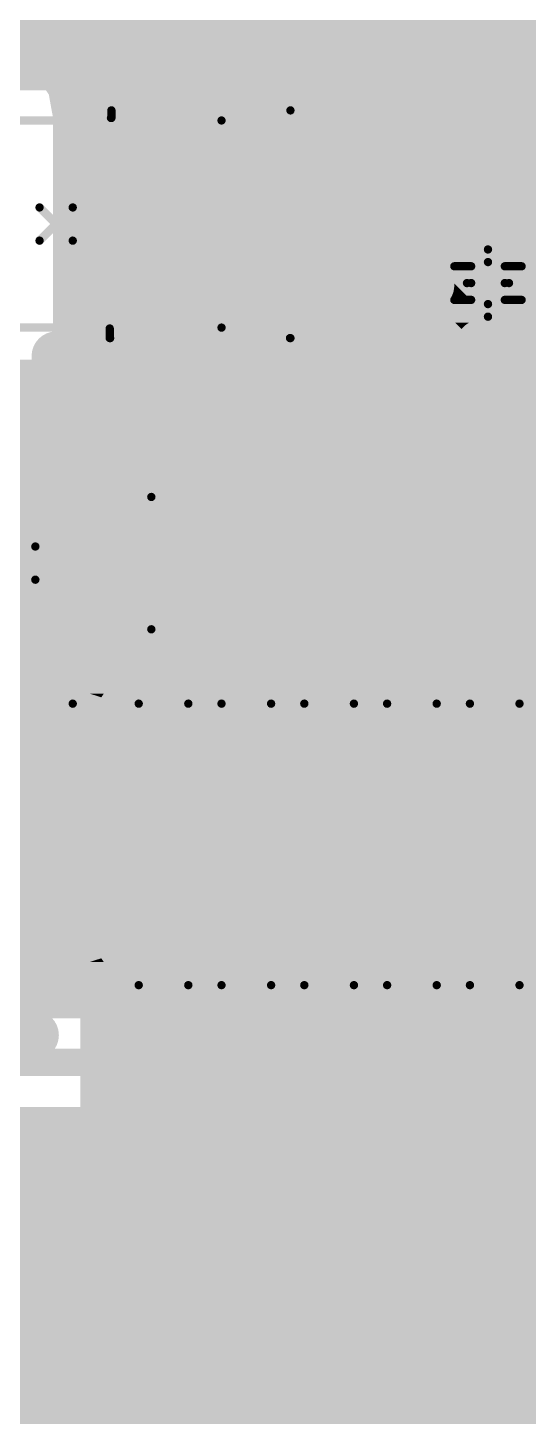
# Model space of a CAD drawing. Header units: millimetres. Extents: x -0.19 to 3.91, y -0.06 to 2.26.
# Drawn here: x 1.2325 to 1.3516, y 0.4283 to 0.7588 of the extents above; entities that cross this region are included whole.
import ezdxf

# ---------------------------------------------------------------- set-up
doc = ezdxf.new("R2010")
doc.units = ezdxf.units.MM
doc.layers.get('0').update_dxf_attribs({"linetype": 'CONTINUOUS', "lineweight": 0})
for name, color, linetype, lineweight in [('PCB_KUR_GBL', 10, 'CONTINUOUS', 0), ('PCB_KUR_GBO', 96, 'CONTINUOUS', 0), ('PCB_KUR_GBP', 170, 'CONTINUOUS', 0), ('PCB_KUR_GBS', 176, 'CONTINUOUS', 0), ('PCB_KUR_GD1', 40, 'CONTINUOUS', 0), ('PCB_KUR_GG1', 56, 'CONTINUOUS', 0), ('PCB_KUR_GM15', 210, 'CONTINUOUS', 0), ('PCB_KUR_GM2', 216, 'CONTINUOUS', 0), ('PCB_KUR_GPB', 9, 'CONTINUOUS', 0), ('PCB_KUR_GPT', 8, 'CONTINUOUS', 0), ('PCB_KUR_GTL', 30, 'CONTINUOUS', 0), ('PCB_KUR_GTO', 163, 'CONTINUOUS', 0), ('PCB_KUR_GTP', 254, 'CONTINUOUS', 0), ('PCB_KUR_GTS', 254, 'CONTINUOUS', 0), ('PCB_KUR_TXT', 254, 'CONTINUOUS', 0)]:
    doc.layers.add(name, color=color, linetype=linetype, lineweight=lineweight)

# ---------------------------------------------------------------- blocks, each defined once
blk = doc.blocks.new('CUSTOM_4')
for points in [[(-0.0187, -0.01685), (-0.0187, 0.01685), (0.0187, -0.01685), (0.0187, 0.01685)], [(-0.01865, 0.01685), (-0.0186, 0.01721), (0.01865, 0.01685), (0.01852, 0.01721)], [(-0.0186, 0.01721), (-0.01813, 0.01797), (0.01852, 0.01721), (0.01823, 0.01797)], [(-0.01813, 0.01797), (-0.01797, 0.01823), (0.01823, 0.01797), (0.01782, 0.01823)], [(-0.01797, 0.01823), (-0.01697, 0.0186), (0.01782, 0.01823), (0.01721, 0.0186)], [(-0.01697, 0.0186), (-0.01685, 0.01865), (0.01721, 0.0186), (0.01685, 0.01865)], [(-0.01685, 0.01865), (-0.01685, 0.0187), (0.01685, 0.01865), (0.01685, 0.0187)], [(-0.01852, -0.01721), (-0.01865, -0.01685), (0.0186, -0.01721), (0.01865, -0.01685)], [(-0.01823, -0.01797), (-0.01852, -0.01721), (0.01813, -0.01797), (0.0186, -0.01721)], [(-0.01782, -0.01823), (-0.01823, -0.01797), (0.01797, -0.01823), (0.01813, -0.01797)], [(-0.01721, -0.0186), (-0.01782, -0.01823), (0.01697, -0.0186), (0.01797, -0.01823)], [(-0.01685, -0.01865), (-0.01721, -0.0186), (0.01685, -0.01865), (0.01697, -0.0186)], [(-0.01685, -0.0187), (-0.01685, -0.01865), (0.01685, -0.0187), (0.01685, -0.01865)]]:
    blk.add_solid(points)
blk = doc.blocks.new('CUSTOM_5')
for points in [[(-0.02152, 0.02613), (-0.02114, 0.02664), (0.02142, 0.02613), (0.02126, 0.02664)], [(-0.02114, 0.02664), (-0.02074, 0.02716), (0.02126, 0.02664), (0.02057, 0.02716)], [(-0.02074, 0.02716), (-0.0199, 0.02742), (0.02057, 0.02716), (0.02023, 0.02742)], [(-0.0199, 0.02742), (-0.0195, 0.02755), (0.02023, 0.02742), (0.0195, 0.02755)], [(-0.02165, 0.0254), (-0.02152, 0.02613), (0.02165, 0.0254), (0.02142, 0.02613)], [(-0.02165, -0.0254), (-0.02165, 0.0254), (0.02165, -0.0254), (0.02165, 0.0254)], [(-0.02142, -0.02613), (-0.02165, -0.0254), (0.02152, -0.02613), (0.02165, -0.0254)], [(-0.02126, -0.02664), (-0.02142, -0.02613), (0.02114, -0.02664), (0.02152, -0.02613)], [(-0.02057, -0.02716), (-0.02126, -0.02664), (0.02074, -0.02716), (0.02114, -0.02664)], [(-0.02023, -0.02742), (-0.02057, -0.02716), (0.0199, -0.02742), (0.02074, -0.02716)], [(-0.0195, -0.02755), (-0.02023, -0.02742), (0.0195, -0.02755), (0.0199, -0.02742)]]:
    blk.add_solid(points)
blk = doc.blocks.new('ROUND_16')
h = blk.add_hatch(color=256)
edge = h.paths.add_edge_path(flags=0)
edge.add_arc((0, 0), 0.008, 0, 360)
blk = doc.blocks.new('ROUND_3')
h = blk.add_hatch(color=256)
edge = h.paths.add_edge_path(flags=0)
edge.add_arc((0, 0), 0.0059, 0, 360)
blk = doc.blocks.new('CUSTOM_19')
for points in [[(-0.01988, 0.0191), (-0.01896, 0.01987), (0.01976, 0.0191), (0.0191, 0.01987)], [(-0.01896, 0.01987), (-0.01854, 0.02022), (0.0191, 0.01987), (0.01831, 0.02022)], [(-0.01854, 0.02022), (-0.01711, 0.02057), (0.01831, 0.02022), (0.01751, 0.02057)], [(-0.01711, 0.02057), (-0.01685, 0.02064), (0.01751, 0.02057), (0.01685, 0.02064)], [(-0.01685, 0.02064), (-0.01685, 0.02065), (0.01685, 0.02064), (0.01685, 0.02065)], [(-0.02065, 0.01685), (-0.02058, 0.01751), (0.02065, 0.01685), (0.02049, 0.01751)], [(-0.02065, 0.0168), (-0.02065, 0.01685), (0.02065, 0.0168), (0.02065, 0.01685)], [(-0.02065, -0.0168), (-0.02065, 0.0168), (0.02065, -0.0168), (0.02065, 0.0168)], [(-0.02058, 0.01751), (-0.02013, 0.01854), (0.02049, 0.01751), (0.02023, 0.01854)], [(-0.02013, 0.01854), (-0.01988, 0.0191), (0.02023, 0.01854), (0.01976, 0.0191)], [(-0.02065, -0.01685), (-0.02065, -0.0168), (0.02065, -0.01685), (0.02065, -0.0168)], [(-0.02049, -0.01751), (-0.02065, -0.01685), (0.02058, -0.01751), (0.02065, -0.01685)], [(-0.02023, -0.01854), (-0.02049, -0.01751), (0.02013, -0.01854), (0.02058, -0.01751)], [(-0.01976, -0.0191), (-0.02023, -0.01854), (0.01988, -0.0191), (0.02013, -0.01854)], [(-0.0191, -0.01987), (-0.01976, -0.0191), (0.01896, -0.01987), (0.01988, -0.0191)], [(-0.01831, -0.02022), (-0.0191, -0.01987), (0.01854, -0.02022), (0.01896, -0.01987)], [(-0.01751, -0.02057), (-0.01831, -0.02022), (0.01711, -0.02057), (0.01854, -0.02022)], [(-0.01685, -0.02064), (-0.01751, -0.02057), (0.01685, -0.02064), (0.01711, -0.02057)], [(-0.01685, -0.02065), (-0.01685, -0.02064), (0.01685, -0.02065), (0.01685, -0.02064)]]:
    blk.add_solid(points)
blk = doc.blocks.new('CUSTOM_20')
for points in [[(-0.02352, 0.02643), (-0.02314, 0.02717), (0.02342, 0.02643), (0.02325, 0.02717)], [(-0.02314, 0.02717), (-0.0227, 0.02804), (0.02325, 0.02717), (0.02257, 0.02804)], [(-0.0227, 0.02804), (-0.02198, 0.0286), (0.02257, 0.02804), (0.02214, 0.0286)], [(-0.02198, 0.0286), (-0.02127, 0.02915), (0.02214, 0.0286), (0.02105, 0.02915)], [(-0.02127, 0.02915), (-0.02008, 0.02942), (0.02105, 0.02915), (0.02053, 0.02942)], [(-0.02008, 0.02942), (-0.0195, 0.02955), (0.02053, 0.02942), (0.0195, 0.02955)], [(-0.02365, 0.0254), (-0.02352, 0.02643), (0.02365, 0.0254), (0.02342, 0.02643)], [(-0.02364, 0.02508), (-0.02365, 0.0254), (0.02364, 0.02508), (0.02365, 0.0254)], [(-0.0236, 0.02476), (-0.02364, 0.02508), (0.0236, 0.02476), (0.02364, 0.02508)], [(-0.0236, -0.02476), (-0.0236, 0.02476), (0.0236, -0.02476), (0.0236, 0.02476)], [(-0.02365, -0.0254), (-0.02364, -0.02508), (0.02365, -0.0254), (0.02364, -0.02508)], [(-0.02342, -0.02643), (-0.02365, -0.0254), (0.02352, -0.02643), (0.02365, -0.0254)], [(-0.02364, -0.02508), (-0.0236, -0.02476), (0.02364, -0.02508), (0.0236, -0.02476)], [(-0.02325, -0.02717), (-0.02342, -0.02643), (0.02314, -0.02717), (0.02352, -0.02643)], [(-0.02257, -0.02804), (-0.02325, -0.02717), (0.0227, -0.02804), (0.02314, -0.02717)], [(-0.02214, -0.0286), (-0.02257, -0.02804), (0.02198, -0.0286), (0.0227, -0.02804)], [(-0.02105, -0.02915), (-0.02214, -0.0286), (0.02127, -0.02915), (0.02198, -0.0286)], [(-0.02053, -0.02942), (-0.02105, -0.02915), (0.02008, -0.02942), (0.02127, -0.02915)], [(-0.0195, -0.02955), (-0.02053, -0.02942), (0.0195, -0.02955), (0.02008, -0.02942)]]:
    blk.add_solid(points)
blk = doc.blocks.new('ROUND_6')
h = blk.add_hatch(color=256)
edge = h.paths.add_edge_path(flags=0)
edge.add_arc((0, 0), 0.012, 0, 360)
blk = doc.blocks.new('ROUND_25')
h = blk.add_hatch(color=256)
edge = h.paths.add_edge_path(flags=0)
edge.add_arc((0, 0), 0.001, 0, 360)
blk = doc.blocks.new('CUSTOM_32')
for points in [[(-0.0059, 0.02305), (-0.00585, 0.02323), (0.0059, 0.02305), (0.00575, 0.02323)], [(-0.00585, 0.02323), (-0.00534, 0.02357), (0.00575, 0.02323), (0.00549, 0.02357)], [(-0.00534, 0.02357), (-0.0053, 0.0236), (0.00549, 0.02357), (0.0053, 0.0236)], [(-0.0059, 0.02302), (-0.0059, 0.02305), (0.0059, 0.02302), (0.0059, 0.02305)], [(-0.0059, 0.023), (-0.0059, 0.02302), (0.0059, 0.023), (0.0059, 0.02302)], [(-0.0059, -0.023), (-0.0059, 0.023), (0.0059, -0.023), (0.0059, 0.023)], [(-0.0059, -0.02302), (-0.0059, -0.023), (0.0059, -0.02302), (0.0059, -0.023)], [(-0.0059, -0.02305), (-0.0059, -0.02302), (0.0059, -0.02305), (0.0059, -0.02302)], [(-0.00575, -0.02323), (-0.0059, -0.02305), (0.00585, -0.02323), (0.0059, -0.02305)], [(-0.00549, -0.02357), (-0.00575, -0.02323), (0.00534, -0.02357), (0.00585, -0.02323)], [(-0.0053, -0.0236), (-0.00549, -0.02357), (0.0053, -0.0236), (0.00534, -0.02357)]]:
    blk.add_solid(points)
blk = doc.blocks.new('ROUND_7')
h = blk.add_hatch(color=256)
edge = h.paths.add_edge_path(flags=0)
edge.add_arc((0, 0), 0.00325, 0, 360)
blk = doc.blocks.new('CUSTOM_68')
for points in [[(-0.00785, 0.02305), (-0.0076, 0.0241), (0.00785, 0.02305), (0.00752, 0.0241)], [(-0.0076, 0.0241), (-0.00733, 0.0244), (0.00752, 0.0241), (0.00743, 0.0244)], [(-0.00733, 0.0244), (-0.00666, 0.02515), (0.00743, 0.0244), (0.00655, 0.02515)], [(-0.00666, 0.02515), (-0.00609, 0.02532), (0.00655, 0.02515), (0.00635, 0.02532)], [(-0.00609, 0.02532), (-0.0053, 0.02554), (0.00635, 0.02532), (0.0053, 0.02554)], [(-0.0053, 0.02554), (-0.0053, 0.0256), (0.0053, 0.02554), (0.0053, 0.0256)], [(-0.00785, 0.023), (-0.00785, 0.02305), (0.00785, 0.023), (0.00785, 0.02305)], [(-0.00785, -0.023), (-0.00785, 0.023), (0.00785, -0.023), (0.00785, 0.023)], [(-0.00785, -0.02305), (-0.00785, -0.023), (0.00785, -0.02305), (0.00785, -0.023)], [(-0.00752, -0.0241), (-0.00785, -0.02305), (0.0076, -0.0241), (0.00785, -0.02305)], [(-0.00743, -0.0244), (-0.00752, -0.0241), (0.00733, -0.0244), (0.0076, -0.0241)], [(-0.00655, -0.02515), (-0.00743, -0.0244), (0.00666, -0.02515), (0.00733, -0.0244)], [(-0.00635, -0.02532), (-0.00655, -0.02515), (0.00609, -0.02532), (0.00666, -0.02515)], [(-0.0053, -0.02554), (-0.00635, -0.02532), (0.0053, -0.02554), (0.00609, -0.02532)], [(-0.0053, -0.0256), (-0.0053, -0.02554), (0.0053, -0.0256), (0.0053, -0.02554)]]:
    blk.add_solid(points)
blk = doc.blocks.new('ROUND_8')
h = blk.add_hatch(color=256)
edge = h.paths.add_edge_path(flags=0)
edge.add_arc((0, 0), 0.005, 0, 360)

msp = doc.modelspace()

# ---------------------------------------------------------------- linework, layer by layer
at = {"layer": 'PCB_KUR_GBL', "lineweight": 211, "const_width": 0.0065}
msp.add_lwpolyline([(1.128, 0.5125), (1.4814, 0.5125)], dxfattribs=at)
at = {"layer": 'PCB_KUR_GBL'}
for points in [[(1.1195, 0.7517), (1.1195, 0.7964), (1.4843, 0.7517), (1.4843, 0.7964)], [(1.2297, 0.7506), (1.2243, 0.7517), (1.4843, 0.7506), (1.4843, 0.7517)], [(1.2344, 0.7475), (1.2297, 0.7506), (1.4843, 0.7475), (1.4843, 0.7506)], [(1.23561, 0.7457), (1.2344, 0.7475), (1.4843, 0.7457), (1.4843, 0.7475)], [(1.2375, 0.7429), (1.23561, 0.7457), (1.48486, 0.7429), (1.4843, 0.7457)], [(1.23799, 0.7402), (1.2375, 0.7429), (1.4854, 0.7402), (1.48486, 0.7429)], [(1.2385, 0.7374), (1.23799, 0.7402), (1.48729, 0.7374), (1.4854, 0.7402)], [(1.2385, 0.7356), (1.2385, 0.7374), (1.4885, 0.7356), (1.48729, 0.7374)], [(1.2385, 0.7325), (1.2385, 0.7356), (1.4931, 0.7325), (1.4885, 0.7356)], [(1.2385, 0.7314), (1.2385, 0.7325), (1.4986, 0.7314), (1.4931, 0.7325)], [(1.2385, 0.6867), (1.2385, 0.7314), (2.2638, 0.6867), (2.2638, 0.7314)], [(1.2375, 0.6812), (1.2385, 0.6867), (2.2638, 0.6812), (2.2638, 0.6867)], [(1.2344, 0.6766), (1.2375, 0.6812), (2.2638, 0.6766), (2.2638, 0.6812)], [(1.2297, 0.6735), (1.2344, 0.6766), (2.2638, 0.6735), (2.2638, 0.6766)], [(1.13506, 0.6621), (1.12472, 0.6724), (2.2638, 0.6621), (2.2638, 0.6724)], [(1.2243, 0.6724), (1.2297, 0.6735), (2.2638, 0.6724), (2.2638, 0.6735)], [(1.224, 0.6611), (1.2187, 0.6621), (2.2638, 0.6611), (2.2638, 0.6621)], [(1.2285, 0.658), (1.224, 0.6611), (2.2638, 0.658), (2.2638, 0.6611)], [(1.2316, 0.6535), (1.2285, 0.658), (2.2638, 0.6535), (2.2638, 0.658)], [(1.2326, 0.6482), (1.2316, 0.6535), (2.2638, 0.6482), (2.2638, 0.6535)], [(1.2326, 0.6156), (1.2326, 0.6482), (2.2638, 0.6156), (2.2638, 0.6482)], [(1.2326, 0.6146), (1.2326, 0.6156), (1.5754, 0.6146), (1.5807, 0.6156)], [(1.2326, 0.6156), (1.2326, 0.6156), (1.5807, 0.6156), (1.6143, 0.6156)], [(1.2316, 0.6092), (1.23203, 0.6115), (1.56927, 0.6092), (1.5708, 0.6115)], [(1.23203, 0.6115), (1.2326, 0.6145), (1.5708, 0.6115), (1.57525, 0.6145)], [(1.2326, 0.6145), (1.2326, 0.6146), (1.57525, 0.6145), (1.5754, 0.6146)], [(1.23008, 0.607), (1.2316, 0.6092), (1.5678, 0.607), (1.56927, 0.6092)], [(1.2285, 0.6047), (1.23008, 0.607), (1.56732, 0.6047), (1.5678, 0.607)], [(1.2187, 0.6006), (1.224, 0.6016), (1.5667, 0.6006), (1.5667, 0.6016)], [(1.224, 0.6016), (1.22414, 0.6017), (1.5667, 0.6016), (1.5667, 0.6017)], [(1.22414, 0.6017), (1.2285, 0.6047), (1.5667, 0.6017), (1.56732, 0.6047)], [(1.1005, 0.568), (1.1005, 0.6006), (1.5667, 0.568), (1.5667, 0.6006)], [(1.1005, 0.5627), (1.1005, 0.568), (1.5678, 0.5627), (1.5667, 0.568)], [(1.1005, 0.5581), (1.1005, 0.5627), (1.5708, 0.5581), (1.5678, 0.5627)], [(1.1005, 0.5551), (1.1005, 0.5581), (1.5754, 0.5551), (1.5708, 0.5581)], [(1.1005, 0.5548), (1.1005, 0.5551), (1.57698, 0.5548), (1.5754, 0.5551)], [(1.1012, 0.5541), (1.1005, 0.5548), (1.5807, 0.5541), (1.577, 0.5548)], [(1.1005, 0.5548), (1.1005, 0.5548), (1.577, 0.5548), (1.57698, 0.5548)], [(1.1012, 0.5541), (1.1012, 0.5541), (1.587, 0.5541), (1.5807, 0.5541)], [(1.12267, 0.5327), (1.10121, 0.5541), (1.587, 0.5327), (1.587, 0.5541)], [(1.12428, 0.5311), (1.12267, 0.5327), (1.4736, 0.5311), (1.4814, 0.5327)], [(1.12869, 0.5267), (1.12428, 0.5311), (1.4671, 0.5267), (1.4736, 0.5311)], [(1.1324, 0.523), (1.12869, 0.5267), (1.4646, 0.523), (1.4671, 0.5267)], [(0.9381, 0.4989), (0.9458, 0.5005), (1.46663, 0.4989), (1.46555, 0.5005)], [(0.9458, 0.5005), (0.9479, 0.5019), (1.46555, 0.5005), (1.4646, 0.5019)], [(0.9479, 0.5019), (0.9479, 0.5019), (1.4646, 0.5019), (1.128, 0.5019)], [(0.89744, 0.4938), (0.8996, 0.497), (1.4736, 0.4938), (1.46887, 0.497)], [(0.8996, 0.497), (0.89983, 0.4982), (1.46887, 0.497), (1.4671, 0.4982)], [(0.89983, 0.4982), (0.89996, 0.4989), (1.4671, 0.4982), (1.46663, 0.4989)], [(0.89635, 0.4923), (0.8965, 0.4924), (1.4814, 0.4923), (1.48088, 0.4924)], [(0.8965, 0.4924), (0.89744, 0.4938), (1.48088, 0.4924), (1.4736, 0.4938)], [(0.8867, 0.4884), (0.892, 0.4894), (2.2638, 0.4884), (2.2638, 0.4894)], [(0.892, 0.4894), (0.89635, 0.4923), (2.2638, 0.4894), (2.2638, 0.4923)], [(0.405, 0.425), (0.405, 0.4884), (2.2638, 0.425), (2.2638, 0.4884)]]:
    msp.add_solid(points, dxfattribs=at)
at = {"layer": 'PCB_KUR_GBO', "lineweight": 211, "const_width": 0.0118}
for points in [[(1.1733, 0.7498), (1.3058, 0.7498)], [(1.3058, 0.6739), (1.3058, 0.7498)], [(1.1733, 0.6739), (1.3058, 0.6739)], [(1.1739, 0.6599), (1.2869, 0.6599)], [(1.2304, 0.6028), (1.2304, 0.6599)], [(1.2875, 0.6028), (1.2875, 0.6599)], [(1.1739, 0.6028), (1.2875, 0.6028)], [(1.224, 0.579), (1.234, 0.569)], [(1.254, 0.569), (1.264, 0.579)], [(1.264, 0.579), (1.284, 0.579)], [(1.284, 0.579), (1.294, 0.569)], [(1.294, 0.569), (1.294, 0.529)], [(1.264, 0.519), (1.254, 0.529)], [(1.294, 0.529), (1.284, 0.519)], [(1.234, 0.519), (1.214, 0.519)], [(1.284, 0.519), (1.264, 0.519)]]:
    msp.add_lwpolyline(points, dxfattribs=at)
at = {"layer": 'PCB_KUR_GD1', "lineweight": 211, "const_width": 0.002}
for points in [[(1.342, 0.706), (1.338, 0.702)], [(1.346, 0.702), (1.342, 0.706)], [(1.338, 0.702), (1.334, 0.702)], [(1.334, 0.702), (1.338, 0.698)], [(1.346, 0.698), (1.35, 0.702)], [(1.35, 0.702), (1.346, 0.702)], [(1.338, 0.698), (1.334, 0.694)], [(1.35, 0.694), (1.346, 0.698)], [(1.334, 0.694), (1.338, 0.694)], [(1.338, 0.694), (1.342, 0.69)], [(1.342, 0.69), (1.346, 0.694)], [(1.346, 0.694), (1.35, 0.694)]]:
    msp.add_lwpolyline(points, dxfattribs=at)
at = {"layer": 'PCB_KUR_GG1', "lineweight": 211, "const_width": 0.002}
for points in [[(1.342, 0.693), (1.342, 0.703)], [(1.337, 0.698), (1.347, 0.698)]]:
    msp.add_lwpolyline(points, dxfattribs=at)
at = {"layer": 'PCB_KUR_GM15', "lineweight": 211, "const_width": 0.002}
for points in [[(1.1999, 0.7367), (1.2786, 0.7367)], [(1.2786, 0.6874), (1.2786, 0.7367)], [(1.2353, 0.716), (1.2432, 0.7081)], [(1.2353, 0.7081), (1.2432, 0.716)], [(1.1999, 0.6874), (1.2786, 0.6874)]]:
    msp.add_lwpolyline(points, dxfattribs=at)
at = {"layer": 'PCB_KUR_GM2', "lineweight": 211}
for points, const_width in [([(1.1999, 0.7367), (1.2786, 0.7367)], 0.002), ([(1.2523, 0.7373), (1.2524, 0.7373)], 0.002), ([(1.2524, 0.7373), (1.2524, 0.7391)], 0.002), ([(1.2524, 0.7391), (1.295, 0.7391)], 0.002), ([(1.2786, 0.6874), (1.2786, 0.7367)], 0.002), ([(1.295, 0.6849), (1.295, 0.7391)], 0.002), ([(1.1999, 0.6874), (1.2786, 0.6874)], 0.002), ([(1.252, 0.6849), (1.252, 0.6872)], 0.002), ([(1.2393, 0.6596), (1.2393, 0.6806)], 0.0118), ([(1.2393, 0.6806), (1.2602, 0.6596)], 0.0118), ([(1.2521, 0.6849), (1.2949, 0.6849)], 0.002), ([(1.2707, 0.6753), (1.2655, 0.6806)], 0.0118), ([(1.2949, 0.6849), (1.295, 0.6849)], 0.002), ([(1.2707, 0.6648), (1.2707, 0.6753)], 0.0118), ([(1.2655, 0.6596), (1.2707, 0.6648)], 0.0118), ([(1.2602, 0.6596), (1.2655, 0.6596)], 0.0118), ([(1.2707, 0.6333), (1.255, 0.6491)], 0.0118), ([(1.255, 0.6491), (1.255, 0.6281)], 0.0118), ([(1.1989, 0.6471), (1.2619, 0.6471)], 0.002), ([(1.2619, 0.6156), (1.2619, 0.6471)], 0.002), ([(1.2734, 0.632), (1.2786, 0.6372)], 0.0118), ([(1.2786, 0.6372), (1.2891, 0.6372)], 0.0118), ([(1.2891, 0.6372), (1.2944, 0.632)], 0.0118), ([(1.3049, 0.6372), (1.3259, 0.6372)], 0.0118), ([(1.3259, 0.6372), (1.3049, 0.6163)], 0.0118), ([(1.2393, 0.6333), (1.2707, 0.6333)], 0.0118), ([(1.2734, 0.6215), (1.2734, 0.632)], 0.0118), ([(1.2265, 0.6274), (1.2343, 0.6353)], 0.002), ([(1.2265, 0.6353), (1.2343, 0.6274)], 0.002), ([(1.2786, 0.6163), (1.2734, 0.6215)], 0.0118), ([(1.2944, 0.6215), (1.2839, 0.6163)], 0.0118), ([(1.2944, 0.6058), (1.2944, 0.6215)], 0.0118), ([(1.2839, 0.6163), (1.2786, 0.6163)], 0.0118), ([(1.3049, 0.6163), (1.3049, 0.611)], 0.0118), ([(1.1989, 0.6156), (1.2619, 0.6156)], 0.002), ([(1.3049, 0.611), (1.3101, 0.6058)], 0.0118), ([(1.3206, 0.6058), (1.3259, 0.611)], 0.0118), ([(1.2734, 0.6058), (1.2944, 0.6058)], 0.0118), ([(1.3101, 0.6058), (1.3206, 0.6058)], 0.0118), ([(1.2314, 0.6097), (1.2432, 0.5979)], 0.002), ([(1.2432, 0.5979), (1.503, 0.5979)], 0.002), ([(1.2589, 0.5979), (1.2707, 0.5979)], 0.002), ([(1.2589, 0.5309), (1.2589, 0.5979)], 0.002), ([(1.2707, 0.5309), (1.2707, 0.5979)], 0.002), ([(1.2786, 0.5979), (1.2904, 0.5979)], 0.002), ([(1.2786, 0.5309), (1.2786, 0.5979)], 0.002), ([(1.2904, 0.5309), (1.2904, 0.5979)], 0.002), ([(1.2983, 0.5979), (1.3101, 0.5979)], 0.002), ([(1.2983, 0.5309), (1.2983, 0.5979)], 0.002), ([(1.3101, 0.5309), (1.3101, 0.5979)], 0.002), ([(1.318, 0.5979), (1.3298, 0.5979)], 0.002), ([(1.318, 0.5309), (1.318, 0.5979)], 0.002), ([(1.3298, 0.5309), (1.3298, 0.5979)], 0.002), ([(1.3377, 0.5979), (1.3495, 0.5979)], 0.002), ([(1.3377, 0.5309), (1.3377, 0.5979)], 0.002), ([(1.3495, 0.5309), (1.3495, 0.5979)], 0.002), ([(1.2589, 0.5309), (1.2707, 0.5309)], 0.002), ([(1.2786, 0.5309), (1.2904, 0.5309)], 0.002), ([(1.2983, 0.5309), (1.3101, 0.5309)], 0.002), ([(1.318, 0.5309), (1.3298, 0.5309)], 0.002), ([(1.3377, 0.5309), (1.3495, 0.5309)], 0.002)]:
    msp.add_lwpolyline(points, dxfattribs=dict(at, const_width=const_width))
at = {"layer": 'PCB_KUR_GTL', "lineweight": 211, "const_width": 0.0065}
for points in [[(1.295, 0.651), (1.342, 0.698)], [(1.2019, 0.651), (1.295, 0.651)]]:
    msp.add_lwpolyline(points, dxfattribs=at)
at = {"layer": 'PCB_KUR_GTL'}
for points in [[(1.245, 0.7548), (1.245, 0.7593), (1.5087, 0.7548), (1.5096, 0.7593)], [(1.245, 0.7441), (1.245, 0.7548), (1.5087, 0.7441), (1.5087, 0.7548)], [(1.245, 0.7396), (1.245, 0.7441), (1.5096, 0.7396), (1.5087, 0.7441)], [(1.245, 0.7351), (1.245, 0.7396), (1.5087, 0.7351), (1.5096, 0.7396)], [(1.245, 0.7244), (1.245, 0.7351), (1.5087, 0.7244), (1.5087, 0.7351)], [(1.245, 0.7199), (1.245, 0.7244), (1.5096, 0.7199), (1.5087, 0.7244)], [(1.245, 0.7154), (1.245, 0.7199), (1.5087, 0.7154), (1.5096, 0.7199)], [(1.245, 0.7085), (1.245, 0.7154), (1.5087, 0.7085), (1.5087, 0.7154)], [(1.245, 0.7077), (1.245, 0.7085), (1.338, 0.7077), (1.342, 0.7085)], [(1.245, 0.7055), (1.245, 0.7077), (1.3345, 0.7055), (1.338, 0.7077)], [(1.346, 0.7077), (1.342, 0.7085), (1.5087, 0.7077), (1.5087, 0.7085)], [(1.3494, 0.7055), (1.346, 0.7077), (1.5087, 0.7055), (1.5087, 0.7077)], [(1.245, 0.6616), (1.245, 0.7055), (1.2907, 0.6616), (1.3345, 0.7055)], [(1.34986, 0.7048), (1.3494, 0.7055), (1.5087, 0.7048), (1.5087, 0.7055)], [(1.3517, 0.702), (1.34986, 0.7048), (1.50925, 0.702), (1.5087, 0.7048)], [(1.3339, 0.6966), (1.334, 0.6973), (1.3353, 0.6966), (1.3346, 0.6973)], [(1.334, 0.6973), (1.334, 0.6979), (1.3346, 0.6973), (1.334, 0.6979)], [(1.3326, 0.6935), (1.333, 0.6941), (1.3384, 0.6935), (1.3378, 0.6941)], [(1.333, 0.6941), (1.3333, 0.6947), (1.3378, 0.6941), (1.3372, 0.6947)], [(1.3333, 0.6947), (1.3336, 0.6954), (1.3372, 0.6947), (1.3365, 0.6954)], [(1.3336, 0.6954), (1.3338, 0.696), (1.3365, 0.6954), (1.3359, 0.696)], [(1.3338, 0.696), (1.3339, 0.6966), (1.3359, 0.696), (1.3353, 0.6966)], [(1.3494, 0.6905), (1.3517, 0.694), (1.5087, 0.6905), (1.5087, 0.694)], [(1.3311, 0.6917), (1.3317, 0.6923), (1.3402, 0.6917), (1.3396, 0.6923)], [(1.3328, 0.69), (1.3311, 0.6917), (1.3419, 0.69), (1.3402, 0.6917)], [(1.3317, 0.6923), (1.3322, 0.6929), (1.3396, 0.6923), (1.339, 0.6929)], [(1.3322, 0.6929), (1.3326, 0.6935), (1.339, 0.6929), (1.3384, 0.6935)], [(1.3329, 0.6899), (1.3328, 0.69), (1.3406, 0.6899), (1.3413, 0.69)], [(1.3328, 0.69), (1.3328, 0.69), (1.3413, 0.69), (1.3419, 0.69)], [(1.333, 0.6898), (1.3329, 0.6899), (1.34, 0.6898), (1.3406, 0.6899)], [(1.3332, 0.6896), (1.333, 0.6898), (1.3393, 0.6896), (1.34, 0.6898)], [(1.3335, 0.6893), (1.3332, 0.6896), (1.3387, 0.6893), (1.3393, 0.6896)], [(1.3338, 0.689), (1.3335, 0.6893), (1.3381, 0.689), (1.3387, 0.6893)], [(1.3342, 0.6886), (1.3338, 0.689), (1.3375, 0.6886), (1.3381, 0.689)], [(1.3346, 0.6882), (1.3342, 0.6886), (1.3369, 0.6882), (1.3375, 0.6886)], [(1.3351, 0.6877), (1.3346, 0.6882), (1.3363, 0.6877), (1.3369, 0.6882)], [(1.3357, 0.6871), (1.3351, 0.6877), (1.3357, 0.6871), (1.3363, 0.6877)], [(1.344, 0.6851), (1.3494, 0.6905), (1.5087, 0.6851), (1.5087, 0.6905)], [(1.3395, 0.6806), (1.344, 0.6851), (1.5096, 0.6806), (1.5087, 0.6851)], [(1.3349, 0.676), (1.3395, 0.6806), (1.5087, 0.676), (1.5096, 0.6806)], [(1.3243, 0.6654), (1.3349, 0.676), (1.5087, 0.6654), (1.5087, 0.676)], [(1.3198, 0.6609), (1.3243, 0.6654), (1.5096, 0.6609), (1.5087, 0.6654)], [(1.3152, 0.6563), (1.3198, 0.6609), (1.5087, 0.6563), (1.5096, 0.6609)], [(1.3046, 0.6457), (1.3152, 0.6563), (1.5087, 0.6457), (1.5087, 0.6563)], [(1.3025, 0.6436), (1.3046, 0.6457), (1.50912, 0.6436), (1.5087, 0.6457)], [(1.295, 0.6405), (1.29858, 0.6412), (1.50946, 0.6405), (1.5096, 0.6412)], [(1.29858, 0.6412), (1.2991, 0.6413), (1.5096, 0.6412), (1.50958, 0.6413)], [(1.2991, 0.6413), (1.3025, 0.6436), (1.50958, 0.6413), (1.50912, 0.6436)], [(1.245, 0.6367), (1.245, 0.6405), (1.5087, 0.6367), (1.50946, 0.6405)], [(1.245, 0.6352), (1.245, 0.6367), (1.5087, 0.6352), (1.5087, 0.6367)], [(1.245, 0.6344), (1.245, 0.6352), (1.4586, 0.6344), (1.4627, 0.6352)], [(1.245, 0.6321), (1.245, 0.6344), (1.4552, 0.6321), (1.4586, 0.6344)], [(1.245, 0.6316), (1.245, 0.6321), (1.4547, 0.6316), (1.4552, 0.6321)], [(1.245, 0.6282), (1.245, 0.6316), (1.4524, 0.6282), (1.4547, 0.6316)], [(1.245, 0.6242), (1.245, 0.6282), (1.4516, 0.6242), (1.4524, 0.6282)], [(1.245, 0.6071), (1.245, 0.6242), (1.4516, 0.6071), (1.4516, 0.6242)], [(1.245, 0.604), (1.245, 0.6071), (1.44792, 0.604), (1.4516, 0.6071)], [(1.245, 0.6031), (1.245, 0.604), (1.2547, 0.6031), (1.2595, 0.604)], [(1.245, 0.601), (1.245, 0.6031), (1.25162, 0.601), (1.2547, 0.6031)], [(1.2747, 0.6031), (1.2702, 0.604), (1.2747, 0.6031), (1.2792, 0.604)], [(1.2944, 0.6031), (1.2898, 0.604), (1.2944, 0.6031), (1.2989, 0.604)], [(1.3141, 0.6031), (1.3095, 0.604), (1.3141, 0.6031), (1.3186, 0.604)], [(1.3337, 0.6031), (1.3292, 0.604), (1.3337, 0.6031), (1.3383, 0.604)], [(1.3534, 0.6031), (1.3489, 0.604), (1.3534, 0.6031), (1.358, 0.604)], [(1.24719, 0.6003), (1.245, 0.601), (1.2506, 0.6003), (1.25162, 0.601)], [(1.25, 0.5994), (1.24719, 0.6003), (1.25, 0.5994), (1.2506, 0.6003)], [(1.245, 0.5357), (1.24719, 0.5364), (1.25162, 0.5357), (1.2506, 0.5364)], [(1.245, 0.5336), (1.245, 0.5357), (1.2547, 0.5336), (1.25163, 0.5357)], [(1.245, 0.5357), (1.245, 0.5357), (1.25163, 0.5357), (1.25162, 0.5357)], [(1.24719, 0.5364), (1.25, 0.5373), (1.2506, 0.5364), (1.25, 0.5373)], [(1.245, 0.5327), (1.245, 0.5336), (1.2595, 0.5327), (1.2547, 0.5336)], [(1.245, 0.531), (1.245, 0.5327), (1.4297, 0.531), (1.4276, 0.5327)], [(1.245, 0.5327), (1.245, 0.5327), (1.4276, 0.5327), (1.417, 0.5327)], [(1.2702, 0.5327), (1.2747, 0.5336), (1.2792, 0.5327), (1.2747, 0.5336)], [(1.2898, 0.5327), (1.2944, 0.5336), (1.2989, 0.5327), (1.2944, 0.5336)], [(1.3095, 0.5327), (1.3141, 0.5336), (1.3186, 0.5327), (1.3141, 0.5336)], [(1.3292, 0.5327), (1.3337, 0.5336), (1.3383, 0.5327), (1.3337, 0.5336)], [(1.3489, 0.5327), (1.3534, 0.5336), (1.358, 0.5327), (1.3534, 0.5336)], [(1.245, 0.1837), (1.245, 0.531), (1.4297, 0.1837), (1.4297, 0.531)]]:
    msp.add_solid(points, dxfattribs=at)
at = {"layer": 'PCB_KUR_GTO', "lineweight": 211, "const_width": 0.0118}
for points in [[(1.2511, 0.6176), (1.2511, 0.8617)], [(1.2511, 0.6176), (1.4952, 0.6176)]]:
    msp.add_lwpolyline(points, dxfattribs=at)
msp.add_lwpolyline([(1.261, 0.5172), (1.261, 0.5172, 1), (1.2688, 0.5172, 1), (1.261, 0.5172)], format="xyb", dxfattribs=at)

# ---------------------------------------------------------------- block references
at = {"layer": 'PCB_KUR_GBL'}
for name, p in [('CUSTOM_5', (1.2737, 0.7121)), ('ROUND_16', (1.342, 0.698)), ('CUSTOM_4', (1.2589, 0.6313))]:
    msp.add_blockref(name, p, dxfattribs=at)
at = {"layer": 'PCB_KUR_GBO'}
for p in [(1.3058, 0.7498), (1.3058, 0.7498), (1.3058, 0.6739), (1.3058, 0.6739), (1.2304, 0.6599), (1.2869, 0.6599), (1.2875, 0.6599), (1.2304, 0.6028), (1.2875, 0.6028), (1.2875, 0.6028), (1.264, 0.579), (1.284, 0.579), (1.234, 0.569), (1.254, 0.569), (1.294, 0.569), (1.254, 0.529), (1.294, 0.529), (1.234, 0.519), (1.264, 0.519), (1.284, 0.519)]:
    msp.add_blockref('ROUND_3', p, dxfattribs=at)
at = {"layer": 'PCB_KUR_GBP'}
for name, p in [('CUSTOM_5', (1.2737, 0.7121)), ('CUSTOM_4', (1.2589, 0.6313))]:
    msp.add_blockref(name, p, dxfattribs=at)
at = {"layer": 'PCB_KUR_GBS'}
for name, p in [('CUSTOM_20', (1.2737, 0.7121)), ('ROUND_6', (1.342, 0.698)), ('CUSTOM_19', (1.2589, 0.6313))]:
    msp.add_blockref(name, p, dxfattribs=at)
at = {"layer": 'PCB_KUR_GD1'}
for p in [(1.342, 0.706), (1.334, 0.702), (1.338, 0.702), (1.346, 0.702), (1.35, 0.702), (1.338, 0.698), (1.346, 0.698), (1.334, 0.694), (1.338, 0.694), (1.346, 0.694), (1.35, 0.694), (1.342, 0.69), (1.342, 0.69)]:
    msp.add_blockref('ROUND_25', p, dxfattribs=at)
at = {"layer": 'PCB_KUR_GG1'}
for p in [(1.342, 0.703), (1.337, 0.698), (1.347, 0.698), (1.342, 0.693)]:
    msp.add_blockref('ROUND_25', p, dxfattribs=at)
at = {"layer": 'PCB_KUR_GM15'}
for p in [(1.2786, 0.7367), (1.2786, 0.7367), (1.2353, 0.716), (1.2432, 0.716), (1.2353, 0.7081), (1.2432, 0.7081), (1.2786, 0.6874), (1.2786, 0.6874)]:
    msp.add_blockref('ROUND_25', p, dxfattribs=at)
at = {"layer": 'PCB_KUR_GM2'}
for name, p in [('ROUND_25', (1.2523, 0.7373)), ('ROUND_25', (1.2524, 0.7391)), ('ROUND_25', (1.2524, 0.7373)), ('ROUND_25', (1.2786, 0.7367)), ('ROUND_25', (1.2786, 0.7367)), ('ROUND_25', (1.295, 0.7391)), ('ROUND_25', (1.295, 0.7391)), ('ROUND_25', (1.252, 0.6872)), ('ROUND_25', (1.2786, 0.6874)), ('ROUND_25', (1.2786, 0.6874)), ('ROUND_3', (1.2393, 0.6806)), ('ROUND_25', (1.252, 0.6849)), ('ROUND_25', (1.2521, 0.6849)), ('ROUND_3', (1.2655, 0.6806)), ('ROUND_25', (1.2949, 0.6849)), ('ROUND_25', (1.2949, 0.6849)), ('ROUND_25', (1.295, 0.6849)), ('ROUND_25', (1.295, 0.6849)), ('ROUND_3', (1.2707, 0.6753)), ('ROUND_3', (1.2707, 0.6648)), ('ROUND_3', (1.2393, 0.6596)), ('ROUND_3', (1.2602, 0.6596)), ('ROUND_3', (1.2655, 0.6596)), ('ROUND_3', (1.255, 0.6491)), ('ROUND_25', (1.2619, 0.6471)), ('ROUND_25', (1.2619, 0.6471)), ('ROUND_3', (1.2786, 0.6372)), ('ROUND_3', (1.2891, 0.6372)), ('ROUND_3', (1.3049, 0.6372)), ('ROUND_3', (1.3259, 0.6372)), ('ROUND_3', (1.2393, 0.6333)), ('ROUND_3', (1.2707, 0.6333)), ('ROUND_3', (1.2734, 0.632)), ('ROUND_3', (1.2944, 0.632)), ('ROUND_25', (1.2343, 0.6353)), ('ROUND_3', (1.255, 0.6281)), ('ROUND_25', (1.2343, 0.6274)), ('ROUND_3', (1.2734, 0.6215)), ('ROUND_3', (1.2944, 0.6215)), ('ROUND_3', (1.2786, 0.6163)), ('ROUND_3', (1.2839, 0.6163)), ('ROUND_3', (1.3049, 0.6163)), ('ROUND_25', (1.2619, 0.6156)), ('ROUND_25', (1.2619, 0.6156)), ('ROUND_3', (1.3049, 0.611)), ('ROUND_3', (1.3259, 0.611)), ('ROUND_3', (1.2734, 0.6058)), ('ROUND_3', (1.2944, 0.6058)), ('ROUND_3', (1.3101, 0.6058)), ('ROUND_3', (1.3206, 0.6058)), ('ROUND_25', (1.2432, 0.5979)), ('ROUND_25', (1.2589, 0.5979)), ('ROUND_25', (1.2589, 0.5979)), ('ROUND_25', (1.2707, 0.5979)), ('ROUND_25', (1.2707, 0.5979)), ('ROUND_25', (1.2786, 0.5979)), ('ROUND_25', (1.2786, 0.5979)), ('ROUND_25', (1.2904, 0.5979)), ('ROUND_25', (1.2904, 0.5979)), ('ROUND_25', (1.2983, 0.5979)), ('ROUND_25', (1.2983, 0.5979)), ('ROUND_25', (1.3101, 0.5979)), ('ROUND_25', (1.3101, 0.5979)), ('ROUND_25', (1.318, 0.5979)), ('ROUND_25', (1.318, 0.5979)), ('ROUND_25', (1.3298, 0.5979)), ('ROUND_25', (1.3298, 0.5979)), ('ROUND_25', (1.3377, 0.5979)), ('ROUND_25', (1.3377, 0.5979)), ('ROUND_25', (1.3495, 0.5979)), ('ROUND_25', (1.3495, 0.5979)), ('ROUND_25', (1.2589, 0.5309)), ('ROUND_25', (1.2589, 0.5309)), ('ROUND_25', (1.2707, 0.5309)), ('ROUND_25', (1.2707, 0.5309)), ('ROUND_25', (1.2786, 0.5309)), ('ROUND_25', (1.2786, 0.5309)), ('ROUND_25', (1.2904, 0.5309)), ('ROUND_25', (1.2904, 0.5309)), ('ROUND_25', (1.2983, 0.5309)), ('ROUND_25', (1.2983, 0.5309)), ('ROUND_25', (1.3101, 0.5309)), ('ROUND_25', (1.3101, 0.5309)), ('ROUND_25', (1.318, 0.5309)), ('ROUND_25', (1.318, 0.5309)), ('ROUND_25', (1.3298, 0.5309)), ('ROUND_25', (1.3298, 0.5309)), ('ROUND_25', (1.3377, 0.5309)), ('ROUND_25', (1.3377, 0.5309)), ('ROUND_25', (1.3495, 0.5309)), ('ROUND_25', (1.3495, 0.5309))]:
    msp.add_blockref(name, p, dxfattribs=at)
at = {"layer": 'PCB_KUR_GPB'}
for name, p in [('CUSTOM_5', (1.2737, 0.7121)), ('CUSTOM_4', (1.2589, 0.6313))]:
    msp.add_blockref(name, p, dxfattribs=at)
at = {"layer": 'PCB_KUR_GPT'}
for p in [(1.2648, 0.5683), (1.2845, 0.5683), (1.3042, 0.5683), (1.3239, 0.5683), (1.3436, 0.5683)]:
    msp.add_blockref('CUSTOM_32', p, dxfattribs=at)
at = {"layer": 'PCB_KUR_GTL'}
for name, p in [('ROUND_16', (1.342, 0.698)), ('ROUND_7', (1.342, 0.698)), ('ROUND_7', (1.295, 0.651)), ('ROUND_7', (1.295, 0.651)), ('CUSTOM_32', (1.2648, 0.5683)), ('CUSTOM_32', (1.2845, 0.5683)), ('CUSTOM_32', (1.3042, 0.5683)), ('CUSTOM_32', (1.3239, 0.5683)), ('CUSTOM_32', (1.3436, 0.5683))]:
    msp.add_blockref(name, p, dxfattribs=at)
at = {"layer": 'PCB_KUR_GTO'}
msp.add_blockref('ROUND_3', (1.2511, 0.6176), dxfattribs=at)
msp.add_blockref('ROUND_3', (1.2511, 0.6176), dxfattribs=at)
at = {"layer": 'PCB_KUR_GTP'}
for p in [(1.2648, 0.5683), (1.2845, 0.5683), (1.3042, 0.5683), (1.3239, 0.5683), (1.3436, 0.5683)]:
    msp.add_blockref('CUSTOM_32', p, dxfattribs=at)
at = {"layer": 'PCB_KUR_GTS'}
for name, p in [('ROUND_6', (1.342, 0.698)), ('CUSTOM_68', (1.2648, 0.5683)), ('CUSTOM_68', (1.2845, 0.5683)), ('CUSTOM_68', (1.3042, 0.5683)), ('CUSTOM_68', (1.3239, 0.5683)), ('CUSTOM_68', (1.3436, 0.5683))]:
    msp.add_blockref(name, p, dxfattribs=at)
at = {"layer": 'PCB_KUR_TXT'}
msp.add_blockref('ROUND_8', (1.342, 0.698), dxfattribs=at)

doc.saveas('drawing.dxf')
